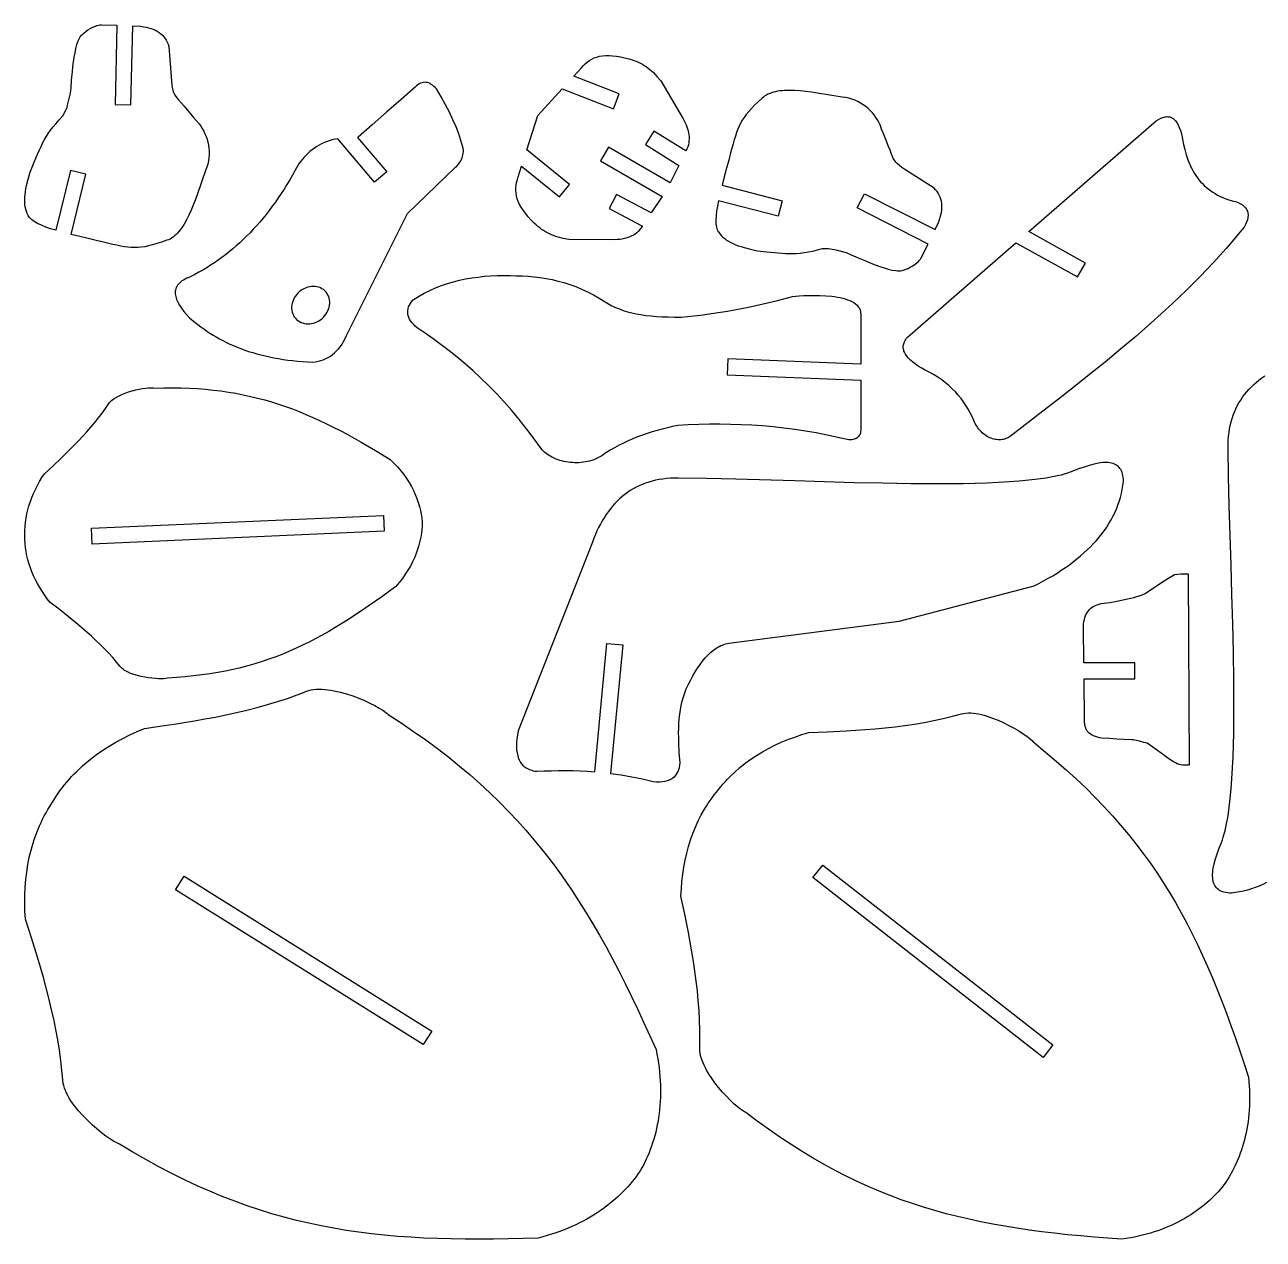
# Model space of a CAD drawing. Extents: x 0 to 500, y 0 to 229.
# Drawn here: x 0 to 233.2, y 0 to 228.8 of the extents above; entities that cross this region are included whole.
import ezdxf

# ---------------------------------------------------------------- set-up
doc = ezdxf.new("R2010")
doc.units = 0

msp = doc.modelspace()

# ---------------------------------------------------------------- linework, layer by layer
at = {"layer": 'schildpad'}
for points in [[(10.92, 227.02), (11.18, 227.26), (11.51, 227.52), (11.89, 227.8), (12.33, 228.07), (12.81, 228.32), (13.32, 228.53), (13.59, 228.62), (13.86, 228.68), (14.14, 228.74), (14.42, 228.77), (17.33, 228.7), (17, 213.73), (20, 213.66), (20.33, 228.56), (21.84, 228.47), (22.36, 228.4), (22.85, 228.31), (23.32, 228.2), (23.77, 228.07), (24.19, 227.91), (24.58, 227.73), (24.96, 227.53), (25.3, 227.31), (25.62, 227.06), (25.92, 226.79), (26.19, 226.5), (26.43, 226.19), (26.65, 225.85), (26.84, 225.48), (27.01, 225.1), (27.14, 224.68), (27.62, 218.16), (27.68, 217.5), (27.78, 216.93), (27.9, 216.44), (28.04, 216.01), (28.22, 215.63), (28.44, 215.28), (28.68, 214.95), (28.96, 214.64), (29.52, 214.01), (30.02, 213.44), (30.89, 212.37), (31.77, 211.29), (32.26, 210.72), (32.82, 210.1), (33.14, 209.67), (33.43, 209.22), (33.7, 208.75), (33.94, 208.25), (34.15, 207.73), (34.33, 207.2), (34.48, 206.65), (34.59, 206.08), (34.67, 205.51), (34.71, 204.92), (34.71, 204.33), (34.66, 203.73), (34.58, 203.13), (34.45, 202.53), (34.27, 201.93), (34.04, 201.33), (33.29, 199.09), (32.53, 196.9), (32.14, 195.83), (31.74, 194.8), (31.33, 193.81), (30.91, 192.88), (30.46, 192), (30.01, 191.19), (29.77, 190.81), (29.52, 190.45), (29.28, 190.11), (29.02, 189.8), (28.76, 189.5), (28.49, 189.23), (28.22, 188.99), (27.94, 188.77), (27.65, 188.58), (27.35, 188.41), (27.04, 188.28), (26.73, 188.17), (25.77, 187.83), (24.89, 187.54), (24.08, 187.3), (23.33, 187.11), (22.62, 186.96), (21.95, 186.86), (21.3, 186.81), (20.67, 186.79), (20.05, 186.81), (19.41, 186.87), (18.76, 186.96), (18.07, 187.08), (17.35, 187.22), (16.58, 187.39), (14.84, 187.81), (13.46, 188.14), (11.94, 188.5), (10.35, 188.87), (8.72, 189.26), (11.52, 200.6), (8.61, 201.31), (5.82, 190.05), (4.86, 190.35), (3.95, 190.66), (3.13, 190.99), (2.39, 191.33), (2.07, 191.51), (1.77, 191.69), (1.5, 191.87), (1.26, 192.06), (1.05, 192.25), (0.89, 192.44), (0.75, 192.64), (0.66, 192.84), (0.47, 193.22), (0.32, 193.62), (0.19, 194.03), (0.1, 194.45), (0.04, 194.89), (0.01, 195.34), (0, 195.81), (0.02, 196.3), (0.07, 196.81), (0.14, 197.33), (0.23, 197.88), (0.35, 198.46), (0.64, 199.67), (1, 200.98), (1.65, 202.54), (2.22, 203.93), (2.77, 205.22), (3.06, 205.84), (3.36, 206.45), (3.68, 207.05), (4.04, 207.65), (4.43, 208.26), (4.86, 208.88), (5.35, 209.52), (5.89, 210.18), (6.5, 210.87), (7.17, 211.59), (7.69, 212.58), (7.85, 212.91), (7.96, 213.24), (8.07, 213.62), (8.2, 214.14), (8.61, 215.86), (8.71, 216.9), (8.83, 218.32), (8.98, 219.99), (9.07, 220.87), (9.18, 221.77), (9.31, 222.65), (9.46, 223.5), (9.63, 224.31), (9.83, 225.05), (10.05, 225.71), (10.18, 226.01), (10.31, 226.27), (10.45, 226.51), (10.6, 226.72), (10.76, 226.89), (10.92, 227.02)], [(116.26, 190.75), (116.03, 190.42), (115.78, 190.11), (115.51, 189.83), (115.23, 189.58), (114.93, 189.35), (114.62, 189.15), (114.29, 188.98), (113.95, 188.82), (113.59, 188.69), (113.23, 188.58), (112.85, 188.48), (112.45, 188.4), (112.05, 188.34), (111.64, 188.3), (110.8, 188.25), (102.45, 188.31), (101.39, 188.52), (100.44, 188.76), (100, 188.89), (99.58, 189.04), (99.18, 189.2), (98.79, 189.37), (98.41, 189.56), (98.04, 189.76), (97.68, 189.99), (97.33, 190.23), (96.98, 190.49), (96.63, 190.78), (96.28, 191.09), (95.92, 191.42), (95.31, 192.05), (94.76, 192.66), (94.28, 193.25), (93.86, 193.82), (93.49, 194.38), (93.19, 194.93), (92.94, 195.46), (92.74, 195.99), (92.6, 196.51), (92.51, 197.03), (92.46, 197.54), (92.47, 198.05), (92.52, 198.57), (92.62, 199.08), (92.76, 199.61), (92.94, 200.14), (93.56, 202.11), (100.71, 196.33), (102.6, 198.66), (94.54, 205.18), (96.59, 211.66), (101.19, 216.68), (110.86, 212.95), (111.94, 215.74), (103.37, 219.06), (104.76, 220.58), (105.13, 221), (105.52, 221.38), (105.92, 221.73), (106.34, 222.03), (106.78, 222.29), (107.25, 222.51), (107.74, 222.69), (108.26, 222.82), (108.81, 222.91), (109.4, 222.97), (110.03, 222.97), (110.69, 222.94), (111.4, 222.85), (112.16, 222.73), (112.96, 222.56), (113.81, 222.34), (114.27, 222.2), (114.72, 222.05), (115.14, 221.89), (115.54, 221.72), (115.93, 221.53), (116.3, 221.33), (116.66, 221.12), (117.02, 220.88), (117.36, 220.63), (117.7, 220.36), (118.04, 220.07), (118.37, 219.75), (119.05, 219.05), (119.76, 218.23), (123.98, 211.03), (124.35, 210.27), (124.52, 209.89), (124.67, 209.52), (124.8, 209.14), (124.9, 208.76), (124.99, 208.39), (125.05, 208.01), (125.09, 207.64), (125.1, 207.26), (125.08, 206.89), (125.03, 206.52), (124.96, 206.15), (124.85, 205.78), (124.7, 205.42), (124.53, 205.05), (124.5, 204.99), (118.46, 208.74), (116.88, 206.19), (123.17, 202.28), (121.56, 199), (109.92, 205.71), (108.43, 203.12), (120.06, 196.41), (117.98, 193.31), (111.45, 196.81), (110.03, 194.17), (116.3, 190.81), (116.26, 190.75)], [(51.4, 202.28), (50.91, 201.35), (50.4, 200.43), (49.89, 199.54), (49.37, 198.66), (48.84, 197.81), (48.3, 196.97), (47.75, 196.15), (47.19, 195.35), (46.62, 194.57), (46.05, 193.8), (45.46, 193.05), (44.87, 192.32), (44.27, 191.61), (43.66, 190.92), (43.04, 190.24), (42.42, 189.58), (41.78, 188.94), (41.14, 188.32), (40.49, 187.71), (39.83, 187.12), (39.16, 186.55), (38.48, 185.99), (37.8, 185.45), (37.11, 184.93), (36.41, 184.42), (35.7, 183.93), (34.99, 183.46), (34.27, 183), (33.53, 182.56), (32.8, 182.14), (32.05, 181.73), (31.3, 181.33), (30.89, 181.18), (30.52, 181.02), (30.18, 180.85), (29.87, 180.68), (29.6, 180.5), (29.35, 180.31), (29.13, 180.11), (28.94, 179.91), (28.77, 179.7), (28.63, 179.48), (28.52, 179.26), (28.44, 179.04), (28.38, 178.8), (28.34, 178.57), (28.33, 178.32), (28.34, 178.08), (28.37, 177.82), (28.42, 177.57), (28.5, 177.31), (28.59, 177.04), (28.7, 176.77), (28.83, 176.5), (29.15, 175.94), (29.53, 175.37), (29.98, 174.78), (30.48, 174.19), (31.03, 173.59), (32.06, 172.71), (32.6, 172.29), (33.15, 171.87), (33.7, 171.47), (34.27, 171.07), (34.86, 170.69), (35.45, 170.32), (36.06, 169.96), (36.68, 169.61), (37.32, 169.27), (37.97, 168.94), (38.63, 168.63), (39.31, 168.33), (40, 168.04), (40.7, 167.76), (41.43, 167.5), (42.16, 167.25), (42.92, 167.01), (43.68, 166.78), (44.47, 166.57), (45.27, 166.38), (46.09, 166.19), (46.92, 166.03), (47.77, 165.87), (48.64, 165.74), (49.53, 165.61), (50.44, 165.51), (51.36, 165.41), (52.3, 165.34), (53.26, 165.28), (54.24, 165.24), (54.76, 165.3), (55.26, 165.4), (55.75, 165.52), (56.22, 165.68), (56.68, 165.87), (57.12, 166.09), (57.55, 166.35), (57.96, 166.63), (58.35, 166.96), (58.73, 167.32), (59.08, 167.71), (59.43, 168.14), (59.75, 168.61), (60.05, 169.12), (60.34, 169.67), (60.6, 170.26), (72.09, 193.23), (81.14, 201.92), (81.39, 202.15), (81.67, 202.49), (81.96, 202.91), (82.1, 203.16), (82.23, 203.41), (82.34, 203.68), (82.44, 203.96), (82.52, 204.25), (82.57, 204.55), (82.6, 204.85), (82.59, 205.15), (82.55, 205.45), (82.47, 205.75), (82.31, 206.35), (82.13, 206.96), (81.72, 208.22), (81.22, 209.52), (80.64, 210.88), (79.99, 212.27), (79.25, 213.7), (78.43, 215.17), (77.53, 216.67), (77.29, 216.93), (77.05, 217.16), (76.81, 217.37), (76.56, 217.54), (76.32, 217.68), (76.07, 217.8), (75.82, 217.87), (75.57, 217.92), (75.32, 217.93), (75.07, 217.91), (74.81, 217.85), (74.55, 217.76), (74.29, 217.62), (74.03, 217.45), (73.77, 217.24), (73.5, 216.99), (70.87, 214.66), (68.15, 212.28), (65.42, 209.9), (62.8, 207.58), (62.65, 207.56), (68.18, 201.09), (65.89, 199.14), (58.96, 207.26), (58.09, 207.16), (57.51, 206.98), (56.95, 206.79), (56.42, 206.57), (55.91, 206.34), (55.43, 206.09), (54.97, 205.81), (54.53, 205.52), (54.11, 205.22), (53.71, 204.9), (53.34, 204.56), (52.98, 204.21), (52.63, 203.85), (52.3, 203.47), (51.99, 203.09), (51.69, 202.69), (51.4, 202.28)], [(165.62, 182.61), (165.95, 182.72), (166.34, 182.88), (166.76, 183.09), (167.21, 183.35), (167.65, 183.65), (168.08, 184.01), (168.28, 184.2), (168.47, 184.41), (168.65, 184.63), (168.81, 184.86), (170.12, 187.46), (156.78, 194.26), (158.14, 196.93), (171.42, 190.17), (172.05, 191.54), (172.24, 192.03), (172.39, 192.51), (172.52, 192.97), (172.61, 193.43), (172.68, 193.87), (172.71, 194.31), (172.71, 194.73), (172.67, 195.14), (172.61, 195.54), (172.51, 195.93), (172.38, 196.3), (172.22, 196.67), (172.02, 197.02), (171.79, 197.36), (171.53, 197.69), (171.23, 198), (165.71, 201.51), (165.16, 201.88), (164.7, 202.23), (164.32, 202.57), (164.01, 202.9), (163.76, 203.24), (163.56, 203.59), (163.39, 203.96), (163.24, 204.36), (162.96, 205.15), (162.68, 205.86), (162.15, 207.14), (161.62, 208.42), (161.35, 209.12), (161.07, 209.91), (160.84, 210.39), (160.59, 210.86), (160.29, 211.32), (159.97, 211.77), (159.61, 212.2), (159.23, 212.61), (158.81, 213), (158.37, 213.37), (157.89, 213.71), (157.4, 214.02), (156.87, 214.3), (156.33, 214.54), (155.76, 214.75), (155.16, 214.92), (154.55, 215.05), (153.92, 215.13), (151.59, 215.53), (149.3, 215.9), (148.18, 216.06), (147.08, 216.19), (146.02, 216.3), (144.99, 216.37), (144.01, 216.39), (143.07, 216.37), (142.63, 216.34), (142.2, 216.3), (141.78, 216.24), (141.38, 216.16), (141, 216.07), (140.64, 215.96), (140.29, 215.84), (139.96, 215.69), (139.66, 215.53), (139.37, 215.35), (139.11, 215.14), (138.87, 214.91), (138.11, 214.23), (137.44, 213.6), (136.84, 213), (136.32, 212.42), (135.86, 211.87), (135.46, 211.32), (135.1, 210.78), (134.79, 210.23), (134.51, 209.67), (134.26, 209.08), (134.03, 208.46), (133.81, 207.81), (133.6, 207.1), (133.38, 206.34), (132.92, 204.62), (132.57, 203.24), (132.16, 201.73), (131.73, 200.15), (131.31, 198.53), (142.62, 195.63), (141.87, 192.73), (130.63, 195.61), (130.44, 194.61), (130.29, 193.67), (130.19, 192.79), (130.14, 191.98), (130.14, 191.6), (130.16, 191.26), (130.19, 190.93), (130.24, 190.63), (130.31, 190.36), (130.4, 190.12), (130.52, 189.91), (130.65, 189.74), (130.9, 189.39), (131.17, 189.07), (131.47, 188.76), (131.8, 188.48), (132.16, 188.22), (132.54, 187.98), (132.95, 187.75), (133.39, 187.54), (133.86, 187.34), (134.36, 187.15), (134.89, 186.97), (135.45, 186.8), (136.65, 186.49), (137.98, 186.18), (139.66, 186.02), (141.16, 185.86), (142.56, 185.74), (143.24, 185.7), (143.91, 185.68), (144.6, 185.68), (145.29, 185.7), (146.02, 185.76), (146.77, 185.85), (147.56, 185.98), (148.4, 186.14), (149.29, 186.35), (150.25, 186.6), (151.36, 186.6), (151.73, 186.57), (152.07, 186.52), (152.47, 186.43), (152.98, 186.3), (154.7, 185.85), (155.65, 185.45), (156.96, 184.88), (158.5, 184.22), (159.32, 183.88), (160.16, 183.56), (161, 183.25), (161.82, 182.98), (162.61, 182.75), (163.36, 182.57), (164.05, 182.46), (164.37, 182.43), (164.67, 182.42), (164.94, 182.43), (165.2, 182.47), (165.42, 182.52), (165.62, 182.61)], [(169.43, 163.77), (168.82, 164.12), (168.24, 164.48), (167.72, 164.84), (167.24, 165.21), (166.81, 165.57), (166.43, 165.94), (166.11, 166.32), (165.84, 166.7), (165.64, 167.08), (165.57, 167.28), (165.51, 167.47), (165.47, 167.67), (165.44, 167.86), (165.43, 168.06), (165.44, 168.26), (165.47, 168.46), (165.52, 168.67), (165.59, 168.87), (165.67, 169.07), (165.78, 169.28), (165.9, 169.49), (166.05, 169.7), (166.22, 169.91), (186.66, 187.71), (198.27, 181.26), (199.73, 183.88), (189.07, 189.81), (212.61, 210.31), (213.07, 210.65), (213.5, 210.93), (213.93, 211.16), (214.33, 211.32), (214.72, 211.42), (214.91, 211.45), (215.09, 211.46), (215.27, 211.45), (215.44, 211.43), (215.61, 211.4), (215.78, 211.34), (215.94, 211.27), (216.1, 211.19), (216.25, 211.09), (216.4, 210.97), (216.68, 210.68), (216.94, 210.33), (217.19, 209.91), (217.41, 209.42), (217.62, 208.87), (217.81, 208.24), (217.99, 207.22), (218.19, 206.22), (218.43, 205.24), (218.71, 204.28), (219.03, 203.35), (219.39, 202.44), (219.59, 202.01), (219.81, 201.58), (220.04, 201.16), (220.29, 200.74), (220.55, 200.34), (220.82, 199.95), (221.12, 199.57), (221.43, 199.2), (221.76, 198.84), (222.11, 198.5), (222.47, 198.16), (222.86, 197.84), (223.27, 197.53), (223.7, 197.24), (224.15, 196.96), (224.62, 196.69), (225.12, 196.44), (225.64, 196.2), (226.18, 195.98), (226.75, 195.78), (227.39, 195.63), (227.97, 195.47), (228.48, 195.27), (228.93, 195.06), (229.31, 194.82), (229.64, 194.55), (229.78, 194.41), (229.9, 194.26), (230.01, 194.11), (230.1, 193.95), (230.18, 193.79), (230.25, 193.62), (230.29, 193.44), (230.33, 193.26), (230.35, 192.88), (230.32, 192.48), (230.23, 192.05), (230.08, 191.6), (229.88, 191.14), (229.62, 190.65), (228.52, 189.29), (227.39, 187.95), (226.24, 186.61), (225.06, 185.29), (223.85, 183.97), (222.62, 182.66), (221.36, 181.37), (220.08, 180.08), (218.79, 178.79), (217.47, 177.52), (216.13, 176.26), (214.77, 175), (213.4, 173.75), (212.02, 172.51), (209.2, 170.06), (206.34, 167.63), (203.45, 165.24), (200.53, 162.87), (197.59, 160.54), (194.64, 158.23), (191.69, 155.95), (185.85, 151.47), (185.65, 151.3), (185.44, 151.15), (185.22, 151.02), (184.99, 150.9), (184.76, 150.81), (184.53, 150.73), (184.28, 150.67), (184.04, 150.63), (183.79, 150.6), (183.53, 150.59), (183.28, 150.6), (183.02, 150.62), (182.76, 150.66), (182.5, 150.72), (182.25, 150.79), (181.99, 150.88), (181.74, 150.98), (181.49, 151.1), (181.24, 151.23), (181, 151.38), (180.77, 151.54), (180.54, 151.72), (180.31, 151.91), (180.1, 152.12), (179.89, 152.33), (179.69, 152.57), (179.5, 152.81), (179.32, 153.07), (179.16, 153.34), (179, 153.63), (178.86, 153.92), (178.73, 154.23), (178.4, 154.96), (178.04, 155.67), (177.65, 156.37), (177.24, 157.05), (176.79, 157.72), (176.31, 158.37), (175.8, 159), (175.25, 159.62), (174.67, 160.21), (174.04, 160.79), (173.38, 161.34), (172.68, 161.87), (171.94, 162.38), (171.15, 162.87), (170.31, 163.33), (169.43, 163.77)], [(144.56, 177.56), (145.13, 177.62), (145.85, 177.68), (146.7, 177.74), (147.65, 177.78), (148.68, 177.79), (149.75, 177.78), (150.85, 177.72), (151.95, 177.62), (152.49, 177.55), (153.02, 177.47), (153.53, 177.37), (154.03, 177.26), (154.5, 177.13), (154.95, 176.98), (155.38, 176.81), (155.77, 176.62), (156.13, 176.42), (156.45, 176.19), (156.73, 175.93), (156.97, 175.66), (157.16, 175.36), (157.3, 175.03), (157.35, 174.86), (157.39, 174.68), (157.41, 174.5), (157.42, 174.3), (157.42, 164.83), (132.41, 165.85), (132.29, 162.85), (157.42, 161.83), (157.42, 152.63), (157.42, 152.38), (157.4, 152.15), (157.37, 151.93), (157.31, 151.73), (157.24, 151.54), (157.15, 151.37), (157.03, 151.22), (156.9, 151.09), (156.75, 150.97), (156.58, 150.86), (156.4, 150.77), (156.19, 150.7), (155.97, 150.65), (155.73, 150.6), (155.47, 150.58), (155.2, 150.57), (153.14, 151.05), (151.1, 151.49), (149.05, 151.88), (147.02, 152.22), (144.99, 152.53), (142.96, 152.79), (140.94, 153.01), (138.92, 153.19), (136.91, 153.33), (134.91, 153.43), (132.91, 153.49), (130.91, 153.52), (128.92, 153.51), (126.93, 153.46), (124.95, 153.38), (122.97, 153.27), (121.99, 153.07), (121.01, 152.85), (120.05, 152.62), (119.1, 152.36), (118.16, 152.09), (117.23, 151.79), (116.31, 151.47), (115.41, 151.13), (114.52, 150.77), (113.64, 150.39), (112.77, 149.98), (111.92, 149.55), (111.08, 149.09), (110.25, 148.61), (109.44, 148.11), (108.64, 147.57), (108.28, 147.36), (107.91, 147.17), (107.54, 147), (107.15, 146.84), (106.76, 146.71), (106.36, 146.59), (105.96, 146.49), (105.56, 146.41), (105.15, 146.35), (104.75, 146.3), (104.34, 146.27), (103.93, 146.26), (103.52, 146.26), (103.12, 146.28), (102.72, 146.32), (102.32, 146.36), (101.93, 146.43), (101.54, 146.51), (101.16, 146.6), (100.78, 146.7), (100.42, 146.82), (100.06, 146.95), (99.72, 147.1), (99.39, 147.26), (99.06, 147.43), (98.76, 147.61), (98.46, 147.8), (98.18, 148), (97.92, 148.22), (97.67, 148.44), (97.44, 148.68), (97.23, 148.92), (96.56, 149.89), (95.87, 150.83), (95.19, 151.76), (94.5, 152.67), (93.1, 154.43), (91.69, 156.12), (90.26, 157.74), (88.81, 159.29), (87.36, 160.78), (85.89, 162.21), (84.41, 163.58), (82.93, 164.89), (81.44, 166.14), (79.94, 167.35), (78.44, 168.5), (76.93, 169.6), (75.42, 170.67), (73.92, 171.68), (73.53, 172.01), (73.2, 172.34), (72.91, 172.67), (72.66, 172.99), (72.46, 173.32), (72.31, 173.65), (72.2, 173.98), (72.13, 174.3), (72.11, 174.63), (72.13, 174.96), (72.19, 175.28), (72.29, 175.61), (72.44, 175.94), (72.63, 176.27), (72.85, 176.59), (73.12, 176.92), (73.64, 177.26), (74.16, 177.58), (75.21, 178.18), (76.28, 178.73), (77.37, 179.21), (78.47, 179.65), (79.58, 180.03), (80.71, 180.37), (81.85, 180.65), (83.01, 180.9), (84.17, 181.1), (85.35, 181.25), (86.54, 181.38), (87.73, 181.46), (88.94, 181.51), (90.15, 181.53), (91.38, 181.53), (92.54, 181.5), (93.68, 181.46), (94.82, 181.38), (95.95, 181.28), (97.08, 181.14), (98.2, 180.96), (99.31, 180.75), (100.42, 180.49), (101.53, 180.19), (102.64, 179.84), (103.75, 179.44), (104.85, 178.99), (105.96, 178.48), (107.08, 177.92), (108.19, 177.29), (109.32, 176.6), (109.94, 176.21), (110.58, 175.85), (111.26, 175.53), (111.97, 175.23), (112.71, 174.96), (113.48, 174.72), (114.3, 174.51), (115.15, 174.32), (116.04, 174.16), (116.98, 174.03), (117.96, 173.92), (118.98, 173.84), (120.06, 173.77), (121.19, 173.73), (122.37, 173.71), (123.6, 173.71), (124.8, 173.81), (126.01, 173.94), (127.24, 174.08), (128.49, 174.24), (129.75, 174.42), (131.03, 174.62), (132.33, 174.84), (133.64, 175.08), (136.31, 175.6), (139.02, 176.19), (141.78, 176.84), (144.56, 177.56)], [(50.96, 173.48), (51.19, 173.24), (51.45, 173.03), (51.73, 172.85), (52.02, 172.7), (52.33, 172.59), (52.65, 172.5), (52.98, 172.45), (53.32, 172.43), (53.66, 172.45), (54.01, 172.49), (54.35, 172.57), (54.7, 172.68), (55.03, 172.82), (55.36, 172.99), (55.68, 173.2), (55.99, 173.44), (56.27, 173.7), (56.52, 173.99), (56.75, 174.29), (56.94, 174.6), (57.1, 174.92), (57.23, 175.25), (57.33, 175.58), (57.4, 175.92), (57.43, 176.25), (57.43, 176.59), (57.4, 176.92), (57.33, 177.24), (57.23, 177.56), (57.1, 177.86), (56.93, 178.14), (56.73, 178.41), (56.49, 178.66), (56.24, 178.87), (55.96, 179.05), (55.66, 179.19), (55.36, 179.31), (55.03, 179.39), (54.7, 179.44), (54.37, 179.46), (54.02, 179.45), (53.68, 179.41), (53.33, 179.33), (52.99, 179.22), (52.65, 179.08), (52.32, 178.9), (52.01, 178.69), (51.7, 178.46), (51.42, 178.19), (51.16, 177.91), (50.94, 177.61), (50.75, 177.3), (50.58, 176.98), (50.45, 176.65), (50.35, 176.32), (50.29, 175.98), (50.25, 175.64), (50.25, 175.31), (50.29, 174.98), (50.35, 174.65), (50.45, 174.34), (50.59, 174.04), (50.76, 173.75), (50.96, 173.48)], [(69.86, 122.94), (67.24, 121.03), (64.69, 119.23), (63.43, 118.37), (62.18, 117.54), (60.94, 116.73), (59.71, 115.96), (58.48, 115.21), (57.25, 114.49), (56.03, 113.8), (54.8, 113.13), (53.57, 112.49), (52.33, 111.89), (51.09, 111.31), (49.83, 110.75), (48.57, 110.23), (47.29, 109.73), (45.99, 109.26), (44.68, 108.82), (43.35, 108.41), (42, 108.02), (40.63, 107.66), (39.23, 107.33), (37.8, 107.03), (36.34, 106.76), (34.86, 106.51), (33.34, 106.29), (31.78, 106.1), (30.19, 105.94), (28.56, 105.8), (26.88, 105.7), (26.59, 105.63), (26.19, 105.59), (25.72, 105.57), (25.18, 105.58), (24.59, 105.61), (23.95, 105.66), (23.28, 105.74), (22.59, 105.85), (21.9, 105.99), (21.22, 106.16), (20.55, 106.36), (19.92, 106.59), (19.34, 106.86), (19.07, 107), (18.81, 107.16), (18.58, 107.32), (18.36, 107.49), (18.16, 107.67), (17.99, 107.86), (17.3, 108.71), (16.58, 109.55), (15.82, 110.38), (15.04, 111.2), (14.23, 112.01), (13.4, 112.81), (12.55, 113.59), (11.69, 114.36), (10.82, 115.12), (9.94, 115.86), (8.18, 117.3), (6.45, 118.67), (4.77, 119.96), (4.24, 120.66), (3.73, 121.36), (3.26, 122.06), (2.81, 122.77), (2.4, 123.49), (2.01, 124.22), (1.66, 124.95), (1.34, 125.69), (1.06, 126.44), (0.81, 127.19), (0.59, 127.95), (0.41, 128.72), (0.26, 129.5), (0.15, 130.28), (0.07, 131.08), (0.04, 131.88), (0, 132.68), (0.01, 133.48), (0.05, 134.27), (0.12, 135.06), (0.24, 135.84), (0.39, 136.62), (0.57, 137.4), (0.79, 138.17), (1.05, 138.94), (1.33, 139.7), (1.65, 140.46), (2, 141.22), (2.38, 141.97), (2.8, 142.71), (3.24, 143.46), (3.71, 144.2), (5.27, 145.63), (6.88, 147.14), (8.5, 148.73), (9.31, 149.55), (10.11, 150.38), (10.9, 151.22), (11.68, 152.07), (12.44, 152.94), (13.18, 153.82), (13.89, 154.7), (14.57, 155.6), (15.21, 156.5), (15.82, 157.4), (15.98, 157.61), (16.16, 157.8), (16.36, 157.99), (16.58, 158.18), (16.83, 158.35), (17.08, 158.52), (17.64, 158.83), (18.25, 159.12), (18.89, 159.38), (19.56, 159.61), (20.24, 159.8), (20.91, 159.97), (21.57, 160.11), (22.2, 160.22), (22.79, 160.31), (23.33, 160.36), (23.8, 160.38), (24.2, 160.37), (24.5, 160.33), (26.17, 160.37), (27.81, 160.38), (29.41, 160.36), (30.98, 160.3), (32.51, 160.22), (34.01, 160.1), (35.49, 159.96), (36.94, 159.78), (38.36, 159.57), (39.76, 159.34), (41.14, 159.07), (42.5, 158.77), (43.85, 158.45), (45.18, 158.09), (46.49, 157.71), (47.8, 157.3), (49.1, 156.86), (50.39, 156.39), (51.67, 155.89), (52.95, 155.36), (54.23, 154.81), (55.52, 154.22), (56.8, 153.61), (58.09, 152.97), (59.39, 152.31), (60.69, 151.62), (62.01, 150.9), (63.34, 150.15), (66.04, 148.58), (68.81, 146.9), (69.53, 146.2), (70.19, 145.48), (70.81, 144.76), (71.37, 144.02), (71.9, 143.28), (72.37, 142.54), (72.8, 141.79), (73.19, 141.03), (73.53, 140.28), (73.83, 139.53), (74.1, 138.78), (74.32, 138.04), (74.5, 137.3), (74.64, 136.58), (74.75, 135.86), (74.81, 135.15), (74.81, 134.44), (74.76, 133.72), (74.68, 132.99), (74.57, 132.24), (74.41, 131.48), (74.22, 130.71), (73.98, 129.94), (73.7, 129.16), (73.38, 128.38), (73.02, 127.59), (72.61, 126.81), (72.16, 126.03), (71.66, 125.25), (71.11, 124.47), (70.51, 123.7), (69.86, 122.94)], [(206.89, 142.75), (206.88, 143.14), (206.85, 143.5), (206.8, 143.84), (206.73, 144.16), (206.64, 144.45), (206.52, 144.72), (206.39, 144.97), (206.24, 145.2), (206.07, 145.4), (205.88, 145.59), (205.67, 145.75), (205.44, 145.89), (205.2, 146.01), (204.93, 146.1), (204.65, 146.18), (204.35, 146.24), (204.04, 146.28), (203.7, 146.3), (203.35, 146.3), (202.99, 146.28), (202.6, 146.24), (202.2, 146.18), (201.36, 146.01), (200.45, 145.77), (199.48, 145.46), (198.45, 145.09), (197.37, 144.65), (196.87, 144.46), (196.33, 144.28), (195.75, 144.11), (195.14, 143.95), (194.5, 143.8), (193.82, 143.66), (192.36, 143.39), (190.78, 143.16), (189.08, 142.96), (187.27, 142.79), (185.35, 142.65), (183.33, 142.53), (181.21, 142.44), (179, 142.37), (176.71, 142.32), (174.35, 142.3), (171.91, 142.29), (169.41, 142.29), (166.85, 142.31), (161.59, 142.39), (156.17, 142.51), (150.63, 142.66), (145.04, 142.83), (133.88, 143.15), (128.41, 143.28), (123.07, 143.38), (122.32, 143.38), (121.58, 143.34), (120.86, 143.29), (120.15, 143.2), (119.46, 143.1), (118.79, 142.96), (118.14, 142.8), (117.5, 142.62), (116.88, 142.41), (116.28, 142.18), (115.69, 141.92), (115.12, 141.64), (114.56, 141.34), (114.02, 141.01), (113.5, 140.66), (112.99, 140.29), (112.5, 139.89), (112.02, 139.47), (111.56, 139.03), (111.11, 138.56), (110.68, 138.08), (110.27, 137.57), (109.86, 137.04), (109.47, 136.49), (109.1, 135.91), (108.74, 135.32), (108.4, 134.7), (108.07, 134.07), (107.75, 133.41), (107.45, 132.73), (107.16, 132.04), (106.88, 131.32), (92.91, 95.76), (92.77, 94.98), (92.67, 94.23), (92.62, 93.51), (92.6, 92.84), (92.63, 92.2), (92.7, 91.6), (92.82, 91.04), (92.9, 90.77), (92.99, 90.52), (93.1, 90.28), (93.21, 90.05), (93.35, 89.83), (93.49, 89.62), (93.65, 89.43), (93.82, 89.24), (94.01, 89.07), (94.22, 88.92), (94.43, 88.77), (94.67, 88.64), (94.92, 88.52), (95.18, 88.42), (95.46, 88.33), (95.76, 88.25), (96.07, 88.19), (96.4, 88.14), (97.78, 88.21), (99.15, 88.26), (100.52, 88.29), (101.88, 88.3), (103.25, 88.28), (104.61, 88.23), (105.97, 88.16), (107.33, 88.07), (109.63, 112.22), (112.62, 111.94), (110.31, 87.76), (111.32, 87.63), (112.32, 87.48), (113.32, 87.31), (114.32, 87.13), (115.32, 86.93), (116.32, 86.71), (117.32, 86.48), (118.31, 86.23), (118.95, 86.19), (119.54, 86.18), (120.09, 86.22), (120.58, 86.29), (121.03, 86.4), (121.44, 86.55), (121.8, 86.73), (122.12, 86.95), (122.4, 87.19), (122.65, 87.47), (122.85, 87.78), (123.03, 88.12), (123.16, 88.48), (123.27, 88.87), (123.35, 89.29), (123.39, 89.73), (123.25, 91.69), (123.16, 93.59), (123.14, 94.51), (123.13, 95.42), (123.15, 96.31), (123.19, 97.19), (123.26, 98.05), (123.35, 98.9), (123.47, 99.73), (123.62, 100.55), (123.81, 101.35), (124.03, 102.15), (124.28, 102.93), (124.58, 103.7), (124.98, 104.53), (125.4, 105.35), (125.82, 106.13), (126.25, 106.88), (126.7, 107.59), (127.16, 108.26), (127.63, 108.9), (128.12, 109.49), (128.62, 110.03), (129.14, 110.52), (129.67, 110.96), (130.22, 111.34), (130.5, 111.51), (130.79, 111.67), (131.08, 111.81), (131.37, 111.93), (131.67, 112.04), (131.97, 112.13), (132.28, 112.21), (132.6, 112.27), (164.67, 116.4), (190.07, 123.06), (190.98, 123.53), (191.86, 124.01), (192.73, 124.5), (193.57, 124.99), (194.39, 125.49), (195.18, 126.01), (195.96, 126.53), (196.71, 127.06), (197.43, 127.6), (198.13, 128.15), (198.81, 128.7), (199.46, 129.27), (200.09, 129.85), (200.69, 130.43), (201.26, 131.03), (201.81, 131.64), (202.34, 132.25), (202.84, 132.88), (203.31, 133.51), (203.75, 134.16), (204.17, 134.82), (204.56, 135.48), (204.92, 136.16), (205.26, 136.85), (205.56, 137.55), (205.84, 138.26), (206.09, 138.98), (206.31, 139.71), (206.5, 140.45), (206.66, 141.21), (206.79, 141.97), (206.89, 142.75)], [(67.54, 136.34), (67.67, 133.35), (12.72, 130.95), (12.59, 133.94), (67.54, 136.34)], [(216.5, 125.23), (217.14, 125.3), (217.69, 125.33), (218.29, 125.35), (219.11, 125.35), (219.27, 89.32), (218.69, 89.29), (218.38, 89.29), (218.05, 89.31), (217.72, 89.36), (217.39, 89.43), (217.04, 89.55), (216.69, 89.71), (216.21, 89.98), (215.74, 90.29), (215.24, 90.63), (214.68, 91.03), (213.29, 92.05), (212.4, 92.69), (211.34, 93.43), (210.71, 93.58), (209.89, 93.79), (209.07, 93.98), (208.71, 94.05), (208.43, 94.08), (205.65, 94.22), (204.26, 94.3), (202.84, 94.4), (202.4, 94.47), (201.99, 94.55), (201.62, 94.67), (201.28, 94.8), (200.98, 94.95), (200.71, 95.11), (200.47, 95.3), (200.26, 95.51), (200.08, 95.73), (199.93, 95.97), (199.81, 96.23), (199.72, 96.5), (199.65, 96.78), (199.6, 97.09), (199.58, 97.4), (199.59, 97.73), (199.48, 105.59), (209.07, 105.59), (209.07, 108.59), (199.44, 108.59), (199.35, 115.43), (199.39, 115.89), (199.45, 116.32), (199.54, 116.72), (199.64, 117.1), (199.77, 117.46), (199.93, 117.79), (200.1, 118.09), (200.3, 118.37), (200.52, 118.62), (200.77, 118.85), (201.03, 119.06), (201.32, 119.24), (201.63, 119.39), (201.96, 119.52), (202.31, 119.63), (202.68, 119.72), (204.32, 119.97), (205.68, 120.22), (207.09, 120.51), (208.86, 120.88), (209.43, 121.04), (210.08, 121.26), (210.71, 121.52), (210.98, 121.65), (211.2, 121.78), (213.89, 123.55), (215.23, 124.43), (216.5, 125.23)], [(96.69, 0.23), (93.83, 0.14), (91.03, 0.07), (88.27, 0.02), (85.57, 0), (82.91, 0.01), (80.29, 0.05), (77.71, 0.12), (75.17, 0.22), (72.67, 0.36), (70.19, 0.54), (67.74, 0.75), (65.32, 1.01), (62.92, 1.32), (60.54, 1.66), (58.17, 2.06), (55.82, 2.5), (53.48, 3), (51.15, 3.55), (48.83, 4.15), (46.51, 4.81), (44.18, 5.54), (41.86, 6.32), (39.53, 7.16), (37.19, 8.07), (34.83, 9.05), (32.47, 10.09), (30.09, 11.21), (27.68, 12.4), (25.26, 13.66), (22.81, 15.01), (20.33, 16.42), (17.82, 17.92), (17.59, 18.01), (17.32, 18.13), (16.72, 18.46), (16.02, 18.9), (15.25, 19.44), (14.42, 20.07), (13.56, 20.78), (12.67, 21.56), (11.8, 22.4), (10.94, 23.28), (10.12, 24.2), (9.74, 24.67), (9.37, 25.14), (9.02, 25.62), (8.69, 26.1), (8.39, 26.58), (8.11, 27.06), (7.87, 27.53), (7.65, 28.01), (7.47, 28.48), (7.33, 28.94), (7.22, 29.39), (7.16, 29.84), (7.09, 30.78), (7.01, 31.74), (6.8, 33.66), (6.54, 35.6), (6.22, 37.56), (5.85, 39.52), (5.45, 41.49), (5, 43.46), (4.53, 45.42), (4.02, 47.37), (3.5, 49.31), (2.95, 51.22), (2.39, 53.11), (1.82, 54.97), (1.25, 56.79), (0.12, 60.31), (0.03, 61.84), (0, 63.34), (0.02, 64.83), (0.08, 66.3), (0.2, 67.74), (0.36, 69.16), (0.58, 70.56), (0.85, 71.94), (1.18, 73.3), (1.37, 73.97), (1.57, 74.63), (1.78, 75.29), (2.01, 75.94), (2.25, 76.59), (2.5, 77.23), (2.78, 77.86), (3.06, 78.49), (3.36, 79.12), (3.68, 79.73), (4.01, 80.34), (4.35, 80.94), (4.72, 81.54), (5.09, 82.13), (5.46, 82.73), (5.84, 83.32), (6.23, 83.9), (6.63, 84.47), (7.05, 85.02), (7.47, 85.57), (7.91, 86.1), (8.37, 86.63), (8.83, 87.14), (9.31, 87.64), (9.79, 88.13), (10.29, 88.61), (10.8, 89.09), (11.33, 89.55), (12.4, 90.44), (13.53, 91.29), (14.69, 92.11), (15.9, 92.88), (17.15, 93.62), (18.44, 94.32), (19.78, 94.99), (21.15, 95.62), (22.56, 96.22), (26.22, 96.74), (28.11, 97.02), (30.03, 97.33), (31.97, 97.65), (33.93, 98), (35.9, 98.37), (37.88, 98.78), (39.85, 99.21), (41.82, 99.67), (43.76, 100.17), (45.69, 100.7), (47.59, 101.27), (49.45, 101.88), (51.27, 102.54), (52.16, 102.88), (53.04, 103.24), (53.47, 103.38), (53.92, 103.48), (54.4, 103.55), (54.9, 103.6), (55.42, 103.61), (55.96, 103.6), (56.51, 103.56), (57.07, 103.5), (57.65, 103.41), (58.23, 103.31), (58.82, 103.18), (59.41, 103.04), (60.59, 102.71), (61.76, 102.33), (62.9, 101.9), (63.99, 101.45), (65, 100.99), (65.93, 100.52), (66.76, 100.06), (67.46, 99.63), (68.02, 99.23), (68.24, 99.04), (68.42, 98.87), (70.87, 97.27), (73.23, 95.67), (75.51, 94.05), (77.71, 92.42), (79.83, 90.78), (81.88, 89.13), (83.85, 87.46), (85.76, 85.78), (87.6, 84.07), (89.38, 82.35), (91.11, 80.6), (92.77, 78.83), (94.38, 77.03), (95.95, 75.2), (97.46, 73.35), (98.93, 71.46), (100.36, 69.54), (101.75, 67.59), (103.11, 65.6), (104.43, 63.58), (105.72, 61.51), (106.99, 59.41), (108.23, 57.26), (109.46, 55.07), (110.66, 52.83), (111.86, 50.54), (113.04, 48.2), (114.21, 45.82), (115.38, 43.38), (116.54, 40.88), (117.71, 38.33), (118.87, 35.72), (119.05, 34.86), (119.21, 34.01), (119.34, 33.16), (119.45, 32.32), (119.55, 31.49), (119.62, 30.67), (119.68, 29.86), (119.71, 29.05), (119.73, 28.26), (119.73, 27.47), (119.71, 26.69), (119.67, 25.93), (119.62, 25.17), (119.55, 24.42), (119.47, 23.68), (119.36, 22.96), (119.25, 22.24), (119.12, 21.53), (118.97, 20.84), (118.81, 20.16), (118.63, 19.48), (118.44, 18.82), (118.24, 18.17), (118.03, 17.54), (117.8, 16.91), (117.56, 16.3), (117.31, 15.7), (117.04, 15.11), (116.77, 14.54), (116.49, 13.97), (116.19, 13.43), (115.89, 12.89), (115.54, 12.39), (115.18, 11.88), (114.8, 11.38), (114.4, 10.88), (113.99, 10.39), (113.56, 9.9), (113.11, 9.42), (112.65, 8.94), (112.17, 8.47), (111.68, 8.01), (111.16, 7.55), (110.64, 7.1), (110.09, 6.65), (109.53, 6.22), (108.96, 5.79), (108.36, 5.37), (107.76, 4.96), (107.13, 4.56), (106.49, 4.17), (105.83, 3.79), (105.16, 3.43), (104.47, 3.07), (103.76, 2.73), (103.04, 2.39), (102.3, 2.07), (101.55, 1.77), (100.78, 1.47), (99.99, 1.2), (99.19, 0.93), (98.37, 0.68), (97.54, 0.45), (96.69, 0.23)], [(206.62, 0), (203.98, 0.19), (201.39, 0.4), (198.86, 0.62), (196.37, 0.86), (193.92, 1.13), (191.51, 1.41), (189.15, 1.73), (186.82, 2.07), (184.53, 2.44), (182.27, 2.84), (180.04, 3.28), (177.83, 3.75), (175.65, 4.26), (173.5, 4.81), (171.36, 5.4), (169.24, 6.04), (167.14, 6.72), (165.04, 7.45), (162.96, 8.23), (160.89, 9.06), (158.82, 9.95), (156.76, 10.89), (154.7, 11.89), (152.63, 12.96), (150.56, 14.08), (148.49, 15.27), (146.4, 16.53), (144.31, 17.86), (142.2, 19.25), (140.07, 20.72), (137.93, 22.27), (135.76, 23.89), (135.56, 23.99), (135.33, 24.13), (134.81, 24.49), (134.21, 24.96), (133.55, 25.53), (132.85, 26.19), (132.12, 26.93), (131.38, 27.73), (130.66, 28.59), (129.95, 29.48), (129.29, 30.41), (128.98, 30.87), (128.69, 31.35), (128.41, 31.82), (128.16, 32.29), (127.92, 32.76), (127.72, 33.23), (127.54, 33.69), (127.38, 34.15), (127.26, 34.6), (127.18, 35.04), (127.12, 35.46), (127.11, 35.88), (127.15, 37.64), (127.15, 39.43), (127.09, 41.24), (126.99, 43.07), (126.84, 44.92), (126.66, 46.77), (126.44, 48.62), (126.19, 50.47), (125.92, 52.31), (125.62, 54.14), (125.3, 55.96), (124.97, 57.75), (124.28, 61.25), (123.57, 64.6), (123.64, 66.01), (123.76, 67.4), (123.91, 68.76), (124.12, 70.1), (124.36, 71.42), (124.65, 72.71), (124.99, 73.98), (125.37, 75.22), (125.81, 76.44), (126.29, 77.63), (126.82, 78.79), (127.4, 79.93), (128.03, 81.04), (128.37, 81.58), (128.72, 82.12), (129.08, 82.64), (129.46, 83.17), (129.85, 83.68), (130.26, 84.19), (130.65, 84.7), (131.05, 85.21), (131.47, 85.7), (131.9, 86.19), (132.33, 86.66), (132.78, 87.12), (133.7, 88.01), (134.66, 88.85), (135.66, 89.65), (136.7, 90.41), (137.78, 91.13), (138.9, 91.8), (140.05, 92.44), (141.24, 93.04), (142.46, 93.6), (143.71, 94.12), (145.01, 94.6), (146.33, 95.05), (147.68, 95.46), (151.1, 95.59), (154.66, 95.76), (156.48, 95.87), (158.32, 96), (160.17, 96.16), (162.02, 96.34), (163.88, 96.54), (165.73, 96.78), (167.57, 97.05), (169.39, 97.35), (171.19, 97.69), (172.97, 98.08), (174.71, 98.51), (176.4, 98.98), (176.81, 99.06), (177.24, 99.12), (177.69, 99.14), (178.15, 99.13), (178.63, 99.09), (179.12, 99.03), (179.63, 98.94), (180.14, 98.83), (180.66, 98.69), (181.18, 98.54), (181.71, 98.37), (182.24, 98.18), (183.3, 97.76), (184.34, 97.3), (185.34, 96.8), (186.3, 96.28), (187.19, 95.75), (188, 95.23), (188.72, 94.73), (189.32, 94.26), (189.8, 93.84), (189.98, 93.65), (190.13, 93.48), (192.23, 91.77), (194.25, 90.06), (196.19, 88.36), (198.05, 86.65), (199.85, 84.94), (201.57, 83.22), (203.23, 81.49), (204.82, 79.76), (206.35, 78.01), (207.82, 76.25), (209.24, 74.48), (210.6, 72.68), (211.91, 70.88), (213.17, 69.05), (214.38, 67.19), (215.55, 65.32), (216.68, 63.41), (217.77, 61.48), (218.83, 59.52), (219.85, 57.53), (220.84, 55.51), (221.81, 53.45), (222.74, 51.35), (223.66, 49.22), (224.55, 47.04), (225.43, 44.82), (226.29, 42.56), (227.13, 40.25), (227.97, 37.89), (228.8, 35.48), (229.63, 33.02), (230.45, 30.51), (230.53, 29.7), (230.59, 28.9), (230.63, 28.11), (230.66, 27.33), (230.66, 26.56), (230.65, 25.79), (230.62, 25.04), (230.58, 24.3), (230.52, 23.56), (230.44, 22.84), (230.35, 22.13), (230.24, 21.42), (230.12, 20.73), (229.99, 20.05), (229.84, 19.38), (229.67, 18.72), (229.49, 18.07), (229.3, 17.44), (229.1, 16.81), (228.89, 16.2), (228.66, 15.6), (228.42, 15.01), (227.92, 13.86), (227.37, 12.77), (226.78, 11.73), (226.16, 10.73), (225.5, 9.8), (224.75, 8.94), (223.94, 8.09), (223.07, 7.27), (222.14, 6.48), (221.15, 5.71), (220.64, 5.33), (220.11, 4.97), (219.57, 4.61), (219.01, 4.27), (218.44, 3.93), (217.85, 3.6), (217.25, 3.28), (216.64, 2.98), (216.01, 2.68), (215.37, 2.4), (214.72, 2.12), (214.05, 1.86), (213.37, 1.61), (212.67, 1.38), (211.96, 1.15), (211.24, 0.95), (210.5, 0.75), (209.75, 0.57), (208.99, 0.4), (208.21, 0.25), (207.42, 0.12), (206.62, 0)], [(193.62, 36.62), (191.77, 34.26), (148.43, 68.12), (150.28, 70.48), (193.62, 36.62)], [(76.63, 39.22), (75.04, 36.67), (28.4, 65.83), (29.99, 68.37), (76.63, 39.22)]]:
    msp.add_lwpolyline(points, close=True, dxfattribs=at)
msp.add_lwpolyline([(233.82, 67.17), (233.13, 66.84), (232.43, 66.53), (231.72, 66.25), (231, 66), (230.27, 65.78), (229.53, 65.59), (228.77, 65.43), (228.01, 65.3), (227.23, 65.2), (227.23, 65.2), (226.84, 65.21), (226.48, 65.24), (226.14, 65.29), (225.82, 65.36), (225.53, 65.45), (225.26, 65.57), (225.01, 65.7), (224.78, 65.85), (224.58, 66.02), (224.39, 66.21), (224.23, 66.42), (224.09, 66.65), (223.97, 66.89), (223.88, 67.16), (223.8, 67.44), (223.74, 67.74), (223.7, 68.05), (223.68, 68.39), (223.68, 68.74), (223.7, 69.11), (223.74, 69.49), (223.8, 69.89), (223.97, 70.74), (224.21, 71.65), (224.52, 72.61), (224.89, 73.64), (225.33, 74.72), (225.52, 75.23), (225.7, 75.76), (225.87, 76.34), (226.03, 76.95), (226.18, 77.59), (226.32, 78.27), (226.59, 79.73), (226.82, 81.31), (227.02, 83.01), (227.19, 84.82), (227.33, 86.74), (227.45, 88.77), (227.54, 90.88), (227.61, 93.09), (227.66, 95.38), (227.68, 97.74), (227.69, 100.18), (227.69, 102.68), (227.67, 105.24), (227.59, 110.5), (227.47, 115.93), (227.32, 121.46), (227.15, 127.05), (226.83, 138.21), (226.7, 143.68), (226.6, 149.02), (226.6, 149.77), (226.64, 150.51), (226.69, 151.24), (226.78, 151.94), (226.88, 152.63), (227.02, 153.3), (227.18, 153.95), (227.36, 154.59), (227.57, 155.21), (227.8, 155.81), (228.06, 156.4), (228.34, 156.97), (228.64, 157.53), (228.97, 158.07), (229.32, 158.59), (229.69, 159.1), (230.09, 159.59), (230.51, 160.07), (230.95, 160.53), (231.42, 160.98), (231.9, 161.41), (232.41, 161.83), (232.94, 162.23), (233.49, 162.62)], dxfattribs=at)

doc.saveas('drawing.dxf')
